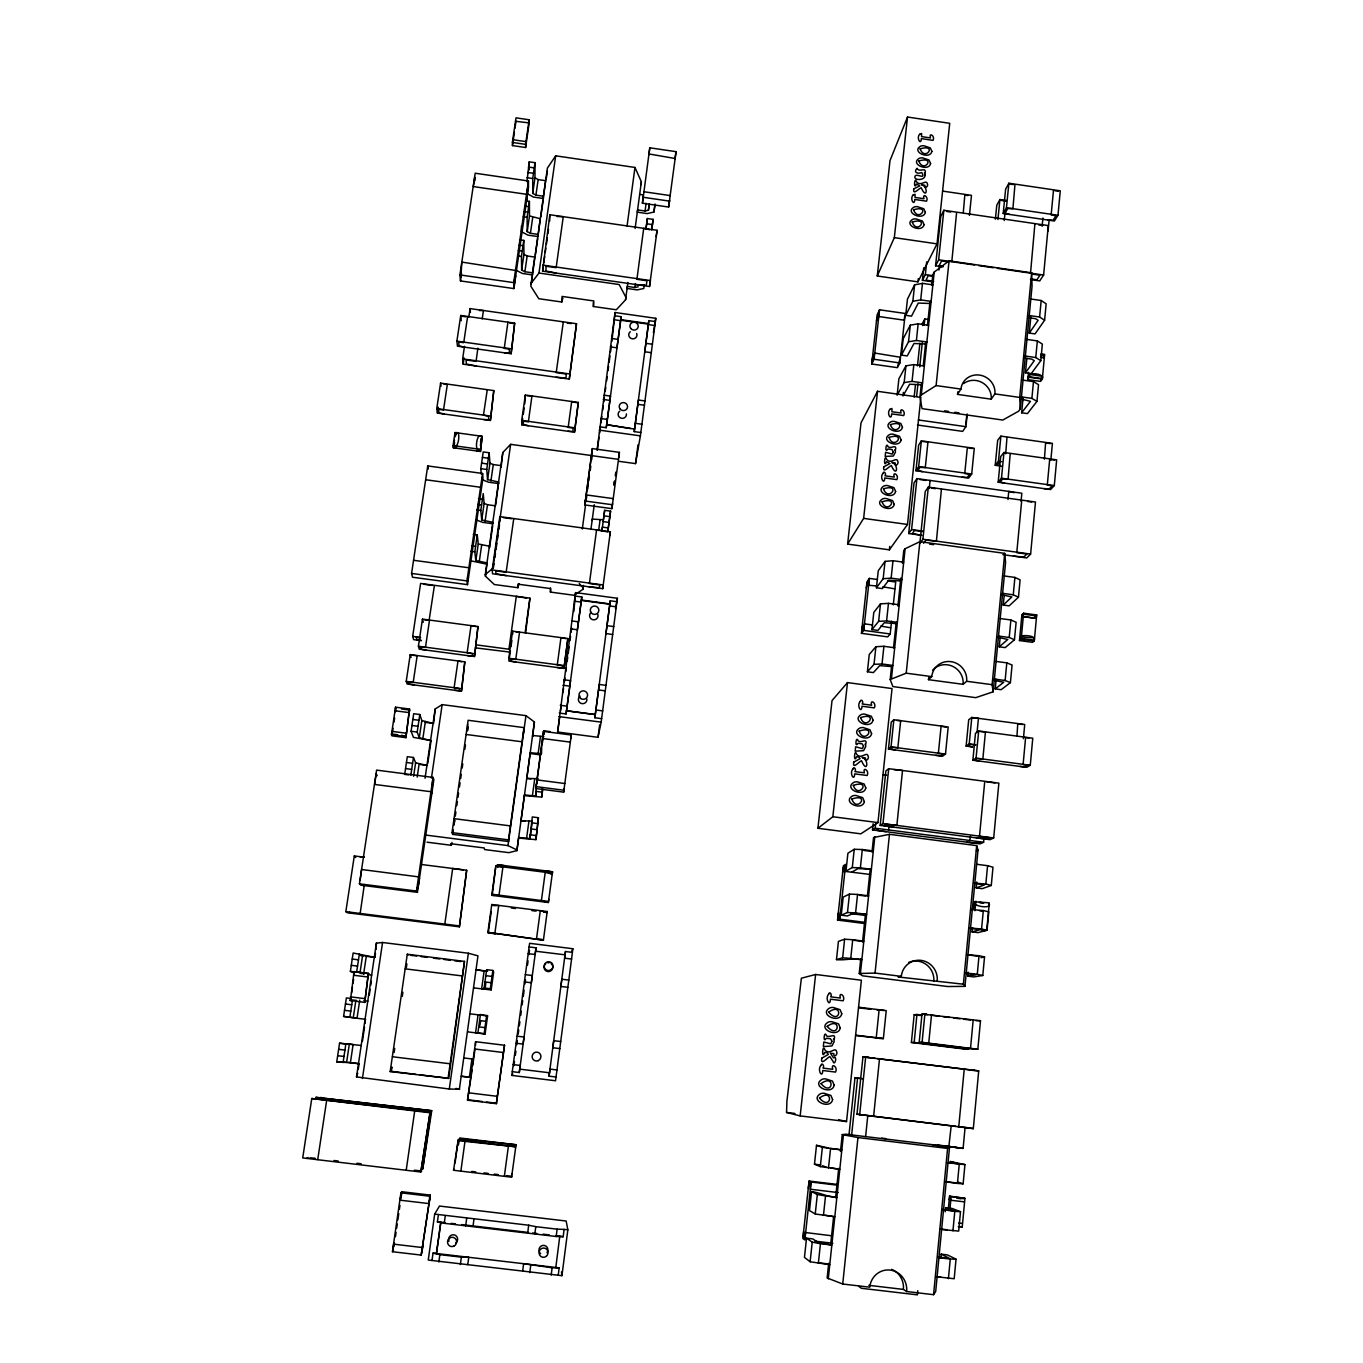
<?xml version="1.0" encoding="UTF-8"?>
<svg xmlns="http://www.w3.org/2000/svg" width="1363" height="1363" viewBox="0 0 1363 1363"><rect width="100%" height="100%" fill="white"/><g stroke="black" fill="none" stroke-linecap="round" stroke-linejoin="round"><path stroke-width="1.5" d="M527.021 189.593L527.055 193.563L533.427 197.056L543.428 198.504L543.445 196.238L535.915 195.13L532.729 193.393L534.978 177.82L535.012 162.691L529.236 161.856L526.97 181.637M425.052 778.256L435.189 708.964L442.157 704.62L525.948 715.643L534.415 721.998L532.592 736.412L532.592 735.526L543.837 736.514M525.539 200.838L529.406 201.4L529.474 215.916L540.225 218.727L537.976 236.566L527.941 235.118L521.518 231.744L521.433 226.019M525.249 821.208L521.024 820.662L524.431 794.936L535.744 796.009L536.306 787.49M571.267 735.015L563.669 792.142L535.88 788.547L543.445 731.369L571.267 735.015L570.79 738.763M536.119 786.604L536.136 785.088M542.576 271.152L549.817 214.741L657.085 230.279L649.538 286.486L542.576 271.152L543.173 266.995M518.639 838.075L535.949 839.642L538.419 817.732L532.303 816.948L529.934 838.603L518.604 837.478L516.918 850.614L508.876 852.659L484.615 849.558L484.24 847.973L450.693 843.697L451.34 845.299L427.011 842.181M536.852 779.892L564.793 783.521M549.681 221.164L549.817 214.741M538.419 817.732L535.949 839.642M535.591 951.221L565.015 954.816M541.656 748.338L541.503 753.722L530.224 752.717L526.834 778.375L531.042 778.92M555.985 273.077L545.933 270.964L546.018 266.245L556.138 267.693L563.26 216.683L557.194 216.53M536.528 939.311L541.758 939.243M536.545 938.596L540.293 910.654L545.404 912.205M542.491 738.49L570.33 742.136M543.36 733.686L543.445 731.369M524.465 795.651L541.724 797.099L542.423 788.291M543.905 734.606L544.041 730.824L550.107 731.607M556.053 377.227L566.003 378.062L566.207 374.041L556.206 372.644L563.226 322.469M583.432 585.374L582.887 589.361L574.044 595.273L550.431 592.087L550.55 588.577L517.889 584.165L518.008 587.709L494.309 584.523L485.449 576.191L485.296 574.556L502.811 452.516L510.648 444.338L592.206 455.651L591.644 459.842M641.002 184.669L641.36 181.79L634.971 167.445L555.695 155.825L547.415 168.058L530.854 286.247L538.794 298.718L561.829 302.007L562.05 296.418L593.808 300.95L593.348 306.505L616.332 309.776L625.566 299.775L627.866 282.482M464.493 346.321L462.636 358.878L463.181 364.177L569.291 379.101L576.515 323.73L470.099 308.6L468.855 316.983M567.945 431.253L572.92 431.458L573.124 428.084L568.167 427.403L571.693 401.506L576.617 402.698M576.515 323.73L569.291 379.101M557.109 667.512L562.272 667.887L562.442 665.706L557.263 665.025L560.96 637.628L566.105 638.651M574.522 432.173L578.304 402.426L525.334 395.014L521.705 420.434L521.79 424.83L574.522 432.173L578.304 402.426M545.643 870.855L550.805 871.673M557.637 732.016L575.561 592.615L617.405 598.272L601.168 722.151L598.016 737.315L557.637 732.016L559.597 717.466M563.975 668.415L567.86 638.548L512.59 631.154L508.791 658.261L508.961 661.106L563.975 668.415L567.86 638.548M546.631 902.17L541.401 900.653L545.217 872.286L550.482 873.104L550.379 874.109M573.823 611.493L575.561 592.615M1016.985 735.816L1017.735 723.872L1022.693 724.52M1044.416 459.212L1045.591 442.924L1050.413 443.605M1023.409 738.729L1024.72 724.486L971.802 717.449L968.701 719.783L966.128 746.089L972.722 746.958L968.122 746.055L970.524 744.385L975.516 745.05M1032.813 641.36L1034.176 640.252C1037.635 632.211 1002.248 636.862 1034.398 637.816M1036.204 618.376L1023.119 616.587L1036.204 618.376L1036.425 615.94L1023.357 614.168L1022.011 615.36M1034.296 640.9L1036.698 614.969L1023.613 613.197L1021.892 614.713L1019.473 640.559L1032.541 642.331L1034.296 640.9L1021.194 639.128L1019.473 640.559M1050.856 460.115L1052.406 443.367L1000.885 436.126L997.665 440.334L995.229 465.311L1001.652 466.214M1054.298 485.586L1056.666 459.842L1003.969 452.465L1000.663 456.656L998.176 482.229L1050.617 489.538L1054.298 485.586L1001.481 478.209L998.176 482.229M1030.275 765.273L1032.762 738.201L978.685 731.011L975.465 733.311L972.858 760.213L1026.68 767.318L1030.275 765.273L976.061 758.118L972.858 760.213M487.886 932.377L543.411 940.163L487.886 932.377L491.753 904.521L547.21 911.523L547.108 912.529L543.684 912.086M612.6 503.543L611.885 508.655L584.863 504.94L585.238 501.022L612.447 504.753M1021.057 501.345L1021.841 493.219L916.924 478.6L914.011 482.945L908.695 533.529L921.797 535.335L912.29 533.546L914.573 530.463L922.478 531.553M948.409 1278.681L950.267 1259.054L956.025 1259.191L954.185 1278.75L935.819 1276.654L940.93 1277.25M952.941 1230.857L954.782 1211.383L960.506 1211.69L958.666 1231.096L941.646 1229.511M948.887 1162.656L958.036 1163.661L950.011 1161.48L964.953 1164.581L963.13 1183.817L957.439 1183.425L959.262 1164.104L948.035 1162.758M979.026 955.736L984.529 956.928L982.791 975.482L977.271 974.341L979.026 955.736L966.725 954.611L977.731 956.264M983.319 910.535L988.788 911.881L987.051 930.282L981.564 929.004L983.319 910.535L971.052 909.547M987.579 865.692L992.997 867.192L991.276 885.456L985.841 884.008L987.579 865.692L976.641 864.278M1006.814 662.861L1012.079 665.025L1010.409 682.624L1005.127 680.512L1006.814 662.861L996.08 661.413M1010.869 619.978L1016.116 622.278L1014.464 639.741L1009.216 637.492L1010.869 619.978L1000.203 618.529M1014.907 577.418L1020.103 579.871L1018.468 597.198L1013.271 594.813L1014.907 577.418L1004.275 575.97M1023.051 398.166L1021.637 412.785L1027.446 413.602L1036.953 401.386L1031.893 398.388L1033.478 381.623L1023.034 380.141M1026.867 358.265L1025.47 372.781L1031.246 373.598L1040.787 360.667L1035.761 357.549L1037.345 340.92L1026.935 339.421M1030.82 316.915L1029.269 333.083L1035.028 333.901L1044.603 320.271L1039.611 317.017L1041.179 300.507L1030.82 299.008M1030.462 279.568L1039.73 280.914L1043.615 275.036L1048.3 225.577L943.843 210.277L940.726 216.632L935.563 265.802L943.026 266.892M1048.079 230.994L1049.033 220.976M840.477 1151.479L842.249 1134.612L845.878 1134.22L963.113 1148.396L965.089 1127.405M993.678 837.989L998.875 783.146L888.727 768.664L885.882 770.913L880.174 825.399L989.998 839.659L993.678 837.989L882.985 823.61L880.174 825.399M986.642 929.413L987.068 926.789M989.061 903.788C992.69 909.155 971.546 906.497 975.601 902.05L974.375 902.459L973.949 905.083M986.744 930.213L989.317 902.868L974.272 901.676L973.557 909.172M1036.953 401.386L1038.521 384.673L1033.478 381.623M1040.787 360.667L1042.354 344.089L1037.345 340.92M1044.603 320.271L1046.154 303.813L1041.179 300.507M973.165 1049.016L977.833 1049.237L980.508 1020.717L922.001 1014.038L919.19 1042.354L974.528 1049.22M1041.059 378.079L1040.838 380.396L1042.201 378.607C1045.983 374.024 1026.901 371.247 1029.389 376.784L1028.077 378.573L1028.111 376.512M958.274 1226.649L962.227 1227.126L964.936 1198.316L949.568 1196.101L948.478 1207.516M1040.497 357.225L1044.16 357.753L1044.365 355.436L1040.719 354.908M1028.503 372.406L1027.804 379.613L1040.565 381.419L1042.32 379.118L1044.637 354.397L1040.991 353.886M1057.978 215.286L1060.278 190.82L1008.876 183.221L1005.621 189.167L1003.202 213.514L1054.383 221.01L1057.978 215.286L1006.456 207.721L1003.202 213.514M973.301 1128.632L978.719 1070.909L862.949 1056.87L856.986 1114.218L973.301 1128.632L969.689 1127.968M1021.194 639.128L1023.613 613.197M1002.861 554.656L1026.748 557.944L1030.615 554.094L1035.488 502.027L928.305 487.119L925.238 491.498L919.855 543.241L922.904 539.254L928.305 487.119M585.426 499.812L585.136 502.879L592.326 448.597L619.415 452.363L611.885 508.655M586.09 494.888L613.265 498.619M970.49 836.371L969.706 840.681M1007.973 499.54L1008.756 491.396L1014.225 492.69M1030.53 273.128L1034.858 224.367M933.57 1294.68L947.592 1148.43L949.466 1147.816L935.7 1291.494L933.57 1294.68L906.651 1291.528L903.396 1289.398L868.827 1285.343M860.769 958.853L859.218 973.506L862.523 975.823L947.626 986.522L964.953 986.369L963.368 984.188L976.675 845.622L889.477 834.309L873.547 837.529L871.996 852.165M891.521 666.831L890.192 679.524L892.884 686.577L975.755 697.652L993.167 691.791L992.111 684.686L1004.718 553.361L919.889 541.673L905.117 548.727L903.771 550.516L902.442 563.209M921.252 384.605L919.923 397.28L922.07 408.644L1002.793 420.043L1018.553 411.234L1020.274 408.968L1019.694 397.417L1031.655 272.821L949.074 260.844L934.217 272.072L932.82 274.798L931.696 285.361M951.221 1125.702L948.835 1146.624M964.953 986.369L978.004 850.103L976.675 845.622M993.167 691.791L1005.57 562.51L1004.718 553.361M1020.274 408.968L1032.047 286.247L1031.655 272.821M940.743 1258.339L941.152 1254.147L947.421 1254.897L956.025 1259.191M945.206 1211.792L945.598 1207.635L951.834 1208.368L960.506 1211.69M982.791 975.482L973.864 976.93L967.747 976.147L968.122 972.16M987.051 930.282L978.072 932.616L971.989 931.849L972.364 927.879M991.276 885.456L982.246 888.659L976.198 887.875L976.76 881.98M1010.409 682.624L1001.175 689.695L995.229 688.911L996.149 679.285M1014.464 639.741L1005.178 647.612L999.249 646.812L1000.169 637.271M1018.468 597.198L1009.148 605.854L1003.253 605.053L1004.156 595.58M974.954 910.705L975.874 901.147M1042.15 226.071L1042.916 218.046M873.138 823.763L872.49 829.914L980.082 843.884L983.609 842.266L984.001 838.126M950.028 1208.112L951.118 1196.663L949.568 1196.101M1027.804 379.613L1029.798 374.212M591.082 458.888L592.326 448.597M591.406 455.6L618.478 459.348M591.746 454.032L592.07 450.71M966.128 746.089L969.212 743.925L971.802 717.449M917.776 1290.642L917.367 1294.85L861.433 1288.291L858.741 1286.314M995.229 465.311L998.432 461.256L1000.885 436.126M977.05 732.578L978.43 718.335L973.114 717.926M1001.481 478.209L1003.969 452.465M976.061 758.118L978.685 731.011M1005.707 453.794L1006.967 437.489M995.382 219.204L996.779 205.251L999.914 199.526L1006.235 200.463M922.07 1015.111L916.958 1014.481L914.164 1042.439L968.786 1049.22L964.271 1048.999M971.7 474.051L974.272 448.291L921.354 440.862L918.628 445.156L915.936 470.763L968.616 478.106L971.7 474.051L918.662 466.64L915.936 470.763M997.92 219.579L999.914 199.526M945.496 754.08L948.188 726.973L893.855 719.766L891.249 722.134L888.437 749.071L942.497 756.209L945.496 754.08L891.027 746.89L888.437 749.071M924.915 1013.782L922.087 1042.32L977.833 1049.237M1004.241 220.516L1005.042 212.492M1006.456 207.721L1008.876 183.221M965.89 424.029L966.844 414.556M917.469 425.017L962.67 431.372L965.941 426.67L967.219 414.028M965.617 1049.203L911.387 1042.474L914.164 1014.719L916.958 1014.481M865.624 1136.555L867.788 1115.53M963.3 212.475L964.834 195.062L967.986 195.522M855.623 1035.556L883.36 1038.606L886.24 1010.63L858.877 1007.223M969.434 215.405L971.478 195.352L943.162 191.178M491.89 894.247L492.196 895.406L548.369 902.51L548.488 901.42L491.89 894.247L495.825 865.982L552.254 873.172L552.117 874.484M548.727 900.466L548.846 899.393M846.542 1121.562L861.382 980.236L815.619 974.477L801.376 978.208L786.911 1101.236L786.553 1112.447L800.166 1115.905L846.542 1121.562L838.552 1119.687M877.959 822.605L892.032 688.554L847.479 682.59L832.026 700.599L817.919 828.278L860.82 833.832L877.959 822.605L832.844 816.744L817.919 828.278M935.563 265.802L938.647 259.788L943.843 210.277M908.695 533.529L911.591 529.56L916.924 478.6M938.92 270.095L939.363 265.853M918.662 466.64L921.354 440.862M854.976 1077.826L849.081 1134.169L851.654 1134.868L857.583 1078.065L854.976 1077.826L862.864 1078.797M882.985 823.61L888.727 768.664M891.027 746.89L893.855 719.766M889.204 825.808L888.455 830.152M859.661 1114.764L865.675 1056.938M906.651 1291.528A19.44 18.554 85.3 0 0 890.124 1270.077A19.44 18.554 85.3 0 0 869.73 1287.183L842.726 1284.014L857.957 1137.543L842.249 1134.612M859.218 973.506L875.046 973.063L889.477 834.309M890.192 679.524L906.208 673.186L919.889 541.673M919.923 397.28L921.286 394.963L936.108 385.559L949.074 260.844M951.8 261.696L956.57 212.901M929.225 488.584L930.077 480.44M597.062 450.148L615.071 312.502L655.79 318.312L640.389 435.853L635.533 463.607L618.972 461.324M889.375 549.834L907.502 524.448L920.877 397.434L877.533 391.3L861.024 422.82L847.616 544.093L889.375 549.834L889.732 546.393M917.946 281.868L937.028 243.858L949.721 123.317L907.519 117.031L890.005 160.613L877.261 275.99L917.946 281.868L918.304 278.614M933.399 281.937L922.41 280.352L923.756 267.744M818.362 1263.348L820.441 1243.686L812.229 1242.153L806.521 1238.183L804.46 1257.385L810.133 1261.763L829.777 1264.694L828.874 1264.029M823.456 1215.421L825.518 1195.913L817.323 1194.533L811.53 1191.569L809.486 1210.6L815.244 1213.99L834.82 1216.767L825.382 1215.251M828.5 1167.887L830.561 1148.532L841.857 1149.895L822.366 1147.322L816.505 1145.312L814.478 1164.206L820.305 1166.609L839.812 1169.25L830.408 1167.852M852.727 939.737L844.617 939.209L838.432 941.373L836.473 959.603L842.641 957.797L850.751 958.376L852.727 939.737L863.818 941.134M857.548 894.452L849.456 894.06L843.186 897.127L841.244 915.203L847.479 912.494L855.589 912.937L857.548 894.452L868.589 895.849L867.584 896.309M862.319 849.524L854.243 849.285L847.905 853.204L845.98 871.144L852.284 867.567L860.377 867.873L862.319 849.524L873.308 850.938M882.031 663.985L892.833 665.434L891.794 666.558L879.697 665.638L873.393 672.589L867.396 671.789L874.024 664.326L882.031 663.985L883.905 646.301L894.69 647.766M886.597 620.898L897.365 622.346L896.309 623.59L884.263 622.721L877.908 630.422L871.928 629.621L878.624 621.358L886.597 620.898L888.472 603.349L899.205 604.814L898.149 606.092M891.146 578.133L901.863 579.599L900.807 580.945L888.795 580.144L882.372 588.595L876.426 587.777L883.173 578.73L891.146 578.133L892.986 560.721L903.703 562.186M913.823 364.603L905.952 365.829L898.899 378.727L897.127 395.168L904.163 382.56L912.051 381.384L913.823 364.603L924.335 366.085M916.396 340.477L926.874 341.977L925.75 343.97L913.977 343.493L907.247 355.93L901.437 355.096L908.525 341.772L916.396 340.477L918.151 323.815L928.612 325.314M920.707 299.894L931.133 301.393L930.026 303.489L918.27 303.063L911.506 316.165L905.714 315.33L912.852 301.291L920.707 299.894L922.461 283.351L932.871 284.867M922.41 280.352L925.358 274.559L926.687 261.883M914.164 397.042L915.493 384.587M917.469 365.897L919.889 343.05M877.482 579.514L869.373 578.406L867.021 581.694L861.433 633.335L887.705 636.879L890.226 633.965L891.555 621.289M893.293 604.882L895.712 582.001L887.62 580.894M916.635 396.275L917.963 383.719M919.718 366.988L922.376 341.892M924.131 325.212L924.795 318.976L928.902 319.572M828.704 1263.228L827.154 1277.983L842.726 1284.014M830.697 1244.249L833.594 1216.835M835.587 1197.856L838.705 1168.347M862.523 942.123L865.386 914.931M867.379 896.104L870.241 868.895M893.532 647.8L896.207 622.431M897.978 605.513L900.875 578.014M923.245 365.608L925.698 342.369M927.47 325.484L929.924 302.245M872.49 829.914L875.182 828.193L875.608 824.053M828.278 1278.869L843.424 1134.936M860.445 973.216L874.807 836.746M891.487 678.178L905.117 548.727M921.286 394.963L934.217 272.072M559.29 713.07L566.071 713.956L581.814 596.96L575.101 596.057M582.887 589.361L583.057 587.76L579.275 583.551M861.433 633.335L863.75 630.388L869.373 578.406M809.06 1181.04L802.858 1238.524L804.869 1239.955L811.104 1182.028L809.06 1181.04L836.695 1184.362M837.529 920.076L843.39 865.726L845.622 864.398L839.744 919.156L837.529 920.076L864.517 923.518M900.125 358.81L897.825 365.591M904.776 315.569L904.282 320.186L878.59 316.506L879.084 311.888L876.477 320.952M899.904 362.95L905.219 313.473L879.527 309.793L877.159 314.836L871.741 364.006L897.382 367.652L899.904 362.95L874.075 359.27L871.741 364.006M867.396 671.789L869.253 654.479L875.915 646.692L883.905 646.301M871.928 629.621L873.785 612.447L880.481 603.86L888.472 603.349M876.426 587.777L878.266 570.739L885.03 561.369L892.986 560.721M901.437 355.096L903.192 338.791L910.297 325.161L918.151 323.815M905.714 315.33L907.451 299.144L914.607 284.816L922.461 283.351M810.133 1261.763L812.229 1242.153M815.244 1213.99L817.323 1194.533M820.305 1166.609L822.366 1147.322M842.641 957.797L844.617 939.209M847.479 912.494L849.456 894.06M852.284 867.567L854.243 849.285M874.024 664.326L875.915 646.692M878.624 621.358L880.481 603.86M883.173 578.73L885.03 561.369M904.163 382.56L905.952 365.829M908.525 341.772L910.297 325.161M912.852 301.291L914.607 284.816M903.362 392.391L902.97 395.986L909.632 384.23L921.456 384.758L922.564 382.884L912.051 381.384M552.407 873.019L552.543 871.741L497.274 864.687L497.546 866.033M874.075 359.27L879.527 309.793M847.616 544.093L863.631 518.383L877.533 391.3M877.261 275.99L894.332 237.639L907.519 117.031M800.166 1115.905L815.619 974.477M832.844 816.744L847.479 682.59M611.851 341.414L615.071 312.502M592.138 520.53L592.309 519.082L603.4 519.763L604.661 510.324L610.59 511.142L607.796 531.86M651.293 352.676L644.767 351.756L648.856 320.629L655.364 321.566M563.669 792.142L563.89 790.233L535.915 786.604M571.574 959.058L572.852 948.733L529.611 943.298L511.772 1075.407L555.542 1080.757L571.574 959.058L564.64 958.189L565.458 951.51L572.375 952.379M640.831 432.531L634.238 431.611L638.412 400.023L644.972 400.943M563.924 790.216L564.095 788.717M599.652 426.789L606.245 427.709L621.153 316.693L614.628 315.756M588.986 586.806L599.362 587.794L599.771 584.931L589.395 583.517L596.568 529.883L606.842 531.74M601.628 718.642L594.864 717.756L599.243 684.465L605.99 685.35M612.669 634.476L605.956 633.574L610.266 600.793L616.962 601.696M625.566 299.775L625.873 297.253L619.177 284.543L538.981 273.043L530.854 283.657M558.217 1275.223L559.171 1267.863L433.042 1253.108L432.003 1260.485L561.948 1275.666L567.843 1229.835L566.156 1221.027L439.482 1206.051L434.678 1214.109L428.255 1260.042L432.003 1260.485M434.678 1214.109L438.426 1214.552L437.404 1221.878L444.236 1223.31L556.172 1236.497L563.175 1236.701L564.112 1229.392L567.843 1229.835M512.284 1071.676L519.286 1072.528L520.206 1065.457L513.169 1064.605M566.071 713.956L570.552 680.648L563.805 679.762M581.814 596.96L577.401 629.757L570.671 628.854M606.245 427.709L610.488 396.105L603.911 395.185M669.659 200.242L668.62 207.04L642.416 203.223L643.319 196.391M643.932 191.74L670.272 195.591M648.873 154.888L649.793 147.8L676.065 151.668L668.62 207.04M551.18 1275.155L552.134 1267.777L559.171 1267.863M556.172 1236.497L557.126 1229.17L564.112 1229.392M555.797 1267.471L559.784 1236.156L555.627 1235.662M621.153 316.693L616.979 347.821L610.437 346.884M594.864 717.756L610.266 600.793M522.659 1271.066L523.631 1263.705L552.134 1267.777M527.737 1232.527L528.691 1225.218L438.426 1214.552M556.036 1077.009L549.05 1076.157L565.458 951.51M634.238 431.611L648.856 320.629M598.016 737.315L599.652 724.843M635.533 463.607L638.003 444.849M529.764 1272.65L530.735 1265.273M534.824 1233.992L535.795 1226.649L528.691 1225.218M457.661 1140.592L515.691 1146.794L458.241 1139.894L453.555 1170.272L511.585 1177.189L516.049 1144.75L459.791 1137.986L458.377 1144.886M543.411 940.163L547.21 911.523M548.369 902.51L552.543 871.741M598.647 530.446L600.027 520.138M642.416 203.223L649.793 147.8M602.02 530.105L604.661 510.324M601.918 530.803L602.412 527.14L608.358 527.941M644.324 284.577L643.796 288.513L637.1 289.893L627.082 288.462L627.338 286.417L634.885 287.508L635.397 283.555M655.058 204.263L653.933 212.015L647.255 213.599L637.322 212.151L637.594 209.919L645.074 211.009L646.113 203.24M645.96 229.205L647.374 218.54L653.15 219.375L651.735 230.04M645.074 211.009L648.43 210.209L649.197 204.382M607.762 531.519L610.59 511.142M614.457 481.105L613.912 485.194L614.526 481.497M615.275 475.789L615.769 472.143M602.736 588.663L610.351 531.757L499.829 516.645L492.213 569.955L492.537 573.772L602.736 588.663L603.281 584.983L492.213 569.955M653.933 212.015L654.973 204.246M584.863 504.94L590.758 461.41M582.291 529.031L585.409 505.98M585.971 501.771L586.823 495.485M587.674 489.198L588.237 485.007M588.816 480.815L589.378 476.624M590.23 470.337L590.792 466.129M560.432 711.23L560.994 707.073M562.97 692.54L563.532 688.383M564.367 682.147L564.929 677.99M565.764 671.772L566.327 667.614M567.178 661.379L567.724 657.222M568.286 653.064L569.138 646.829M569.973 640.61L570.535 636.453M571.097 632.296L571.659 628.139M513.936 1065.73L514.498 1061.521M515.35 1055.235L515.913 1051.043M516.764 1044.757L517.327 1040.548M518.179 1034.261L518.741 1030.07M519.32 1025.879L519.882 1021.688M520.734 1015.384L521.296 1011.193M522.148 1004.906L522.711 1000.715M523.273 996.506L524.125 990.22M524.976 983.933L525.539 979.741M527.515 965.055L528.077 960.864M528.929 954.577L529.491 950.369M627.065 225.985L634.971 167.445M597.335 449.824L599.021 437.302M599.584 433.127L600.436 426.875M600.998 422.7L601.833 416.448M602.685 410.195L603.247 406.021M603.809 401.846L604.371 397.672M605.206 391.42L605.768 387.245M606.62 380.993L607.182 376.818M608.017 370.566L608.58 366.391M609.142 362.217L609.994 355.964M610.556 351.79L611.391 345.538M590.912 529.389L594.268 504.753M504.361 1176.218L508.348 1146.59M519.286 1072.528L536.034 947.83L529.117 946.961M635.124 228.456L641.36 181.79M636.197 284.577L646.301 285.361L646.982 280.744L636.913 279.296L643.711 228.337L649.81 229.768M516.918 850.614L534.415 721.998M460.353 1264.557L461.376 1257.163L468.753 1257.282L467.748 1264.66M465.669 1225.831L466.674 1218.488M473.012 1226.087L474.017 1218.761M526.561 838.501L528.946 821.054L532.32 821.122L529.934 838.603M532.371 795.975L534.739 778.648L538.112 778.648M538.129 753.756L540.481 736.565M535.88 788.547L543.138 735.134M536.852 783.538L537.397 779.517M542.44 742.579L543.258 736.582M543.513 734.657L544.041 730.824M535.744 796.009L536.272 792.142M496.353 1103.672L504.514 1045.251L496.353 1103.672L467.509 1100.18L475.602 1041.707L475.534 1045.37M541.724 797.099L542.764 789.398M455.038 1163.031L458.241 1139.894M492.196 895.406L495.825 865.982M488.21 933.229L491.225 911.489M471.922 1059L469.4 1077.23L461.239 1076.242L470.474 1077.264M478.072 1014.736L475.551 1032.813L485.109 1033.989L487.596 1015.895L480.44 1014.481L477.885 1032.933L478.907 1033.222M473.745 987.919L491.174 989.913L493.662 971.955L492.861 970.439L486.659 969.655L487.511 971.103L484.155 970.797L481.667 988.737L485.024 989.078L485.841 983.081M467.509 1100.18L472.177 1069.699M472.74 1065.559L475.04 1048.982M485.024 989.078L484.121 987.971L486.659 969.655M480.032 1025.163L480.577 1021.143M460.881 1171.038L464.97 1141.376M508.501 839.864L524.005 727.621L468.122 720.277L452.022 832.623L452.686 834.395L508.706 841.567L508.501 839.864L452.022 832.623M516.867 849.916L507.99 845.605L525.948 715.643M485.109 1033.989L484.138 1033.699L486.693 1015.248M491.174 989.913L490.339 988.737L492.861 970.439M645.994 228.66L647.374 218.54M648.43 210.209L649.282 203.973M430.265 1195.095L421.201 1255.084L392.459 1251.728L400.909 1192.812L401.898 1191.739L430.265 1195.095L421.201 1255.084M448.035 1078.593L464.493 961.392L407.281 954.236L390.176 1071.557L448.734 1078.337L464.493 961.392M508.893 649.555L516.304 596.33L526.544 598.101M509.558 656.966L510.426 650.764M511.006 646.624L511.875 640.406M449.313 1089.02L468.361 953.231L382.56 942.497L376.392 943.145L356.51 1076.923L449.313 1089.02L459.621 1089.258L455.958 1088.407M459.348 1089.412L477.97 955.838L468.361 953.231M525.13 632.739L529.934 598.17L420.605 583.449L412.682 636.385L413.636 639.639L421.44 640.678M525.59 633.165L529.934 598.17M438.835 1262.036L439.874 1254.641L433.042 1253.108M444.236 1223.31L445.258 1215.966M536.034 947.83L535.114 954.492L528.145 953.623M543.752 262.82L544.655 256.568M545.234 252.411L545.83 248.236M546.427 244.079L547.313 237.826M547.909 233.669L548.505 229.495M521.79 424.83L522.693 418.509M523.29 414.301L524.193 407.997M524.789 403.789L525.334 395.014M420.826 1172.01L430.112 1112.14L420.826 1172.01L302.722 1157.937L311.769 1098.51L430.112 1112.14M430.912 1111.22L422.683 1169.25L431.747 1110.709L315.977 1097.351L431.747 1110.709M364.364 857.225L354.295 855.947L345.844 911.643L347.361 912.75L459.399 926.823L466.674 870.241L421.065 864.449M459.399 926.823L466.674 870.241M549.05 1076.157L550.039 1069.103L557.041 1069.972M515.947 270.198L522.421 273.469L532.473 274.917L532.473 272.821L524.891 271.731L527.157 255.971L523.937 254.302L523.784 240.399L519.899 239.854M537.976 234.385L530.428 233.294L532.677 217.637M535.915 195.13L538.164 179.592L534.978 177.82M474.511 656.523L477.97 626.537L422.445 619.109L418.407 646.249L419.259 649.18L474.511 656.523L477.97 626.537M485.449 576.191L487.051 562.885L475.84 560.619L474.818 551.845L477.271 534.875L473.268 534.33M492.707 525.743L489.556 547.619L489.436 546.239L478.26 543.939L477.271 534.875M495.638 505.298L498.654 482.042L487.562 479.64L486.744 469.468L489.164 452.755L483.218 451.937L480.798 468.651L481.275 474.085M532.473 272.821L534.739 257.062L527.157 255.971M543.445 196.238L545.677 180.683L538.164 179.592M392.851 1249.718L393.651 1244.163L422.343 1247.537M453.879 825.399L454.629 820.117M467.509 730.244L467.679 724.06M531.127 284.356L532.2 276.791M535.318 255.068L537.669 238.627M540.787 216.87L543.121 200.548M546.222 178.996L547.364 171.005M452.686 834.395L453.266 830.374M454.135 824.342L454.697 820.339M455.293 816.147L455.906 811.973M456.792 805.703L457.389 801.529M458.002 797.338L458.598 793.164M459.484 786.894L460.081 782.72M460.694 778.546L461.29 774.354M462.176 768.085L462.79 763.91M464.868 749.275L465.482 745.101M467.526 730.824L468.088 726.888M393.941 1246.685L394.469 1243.022M395.474 1236.599L396.071 1232.408M396.667 1228.233L397.263 1224.059M397.86 1219.885L398.763 1213.632M399.359 1209.441L399.955 1205.267M401.898 1191.739L400.858 1199.014M414.71 1110.862L406.225 1170.136M510.648 444.338L492.946 568.184L485.296 574.556M493.406 567.655L493.985 563.601M494.854 557.484L495.451 553.429M496.03 549.357L496.899 543.241M497.478 539.186L498.057 535.114M498.926 529.014L499.522 524.942M538.981 273.043L555.695 155.825M417.436 892.339L416.482 891.044L433.042 777.421L376.597 770.112L359.423 883.837L360.854 885.183L417.436 892.339L433.86 779.619L433.042 777.421M480.475 451.494L482.178 436.313L455.003 432.548L453.061 445.582L453.351 447.746L480.475 451.494L482.178 436.313M529.151 119.774L525.573 144.359L512.386 142.434L515.998 117.848L529.151 119.774L529.065 123.42M406.361 967.56L406.89 963.948M512.505 142.008L512.454 145.585L525.607 147.511L529.168 123.011M390.176 1071.557L391.385 1071.352L391.982 1067.161M394.111 1052.526L394.725 1048.368M402.289 996.438L402.886 992.281M490.407 420.451L493.798 390.602L440.59 383.139L436.756 408.593L437.438 413.091L490.407 420.451L493.798 390.602M467.492 584.642L466.964 580.894L482.57 473.472L427.743 465.925L411.575 573.431L412.546 577.231L467.492 584.642L482.962 478.021L482.57 473.472M481.735 519.985L480.798 510.495L483.235 493.662L484.121 503.424L481.735 519.985L492.878 522.319L492.98 523.767L482.672 522.353L475.926 519.814M507.939 322.179L504.242 348.383L509.302 349.098L509.438 352.966L504.429 352.796M513.868 288.564L513.715 282.601L528.435 180.989L475.176 173.22L459.91 274.917L460.49 280.931L513.868 288.564L528.469 187.651L528.435 180.989M475.84 560.619L478.26 543.939M487.562 479.64L489.947 463.216L489.164 452.755M524.891 271.731L521.654 270.095L521.45 256.465L523.784 240.399M530.428 233.294L527.208 231.608L527.106 217.347L529.406 201.4M532.729 193.393L532.729 178.519L535.012 162.691M461.478 691.177L464.817 661.856L410.229 654.615L406.225 681.381L407.145 684.005L461.478 691.177L464.817 661.856M479.248 561.829L481.65 545.183M485.109 521.245L487.494 504.719L484.121 503.424M490.919 480.969L493.287 464.562L489.947 463.216M521.654 270.095L523.937 254.302M527.208 231.608L529.474 215.916M511.142 353.75L514.669 323.133L460.728 315.483L456.895 341.142L457.44 346.168L511.142 353.75L514.669 323.133M618.649 457.764L619.415 452.363M651.77 228.814L653.15 219.375M477.885 348.195L476.079 361.365L466.044 359.951L466.436 364.057L476.471 366.051M482.212 318.874L483.439 310.508L479.486 310.56M417.18 777.131L419.174 763.638L415.613 762.735L413.449 757.487L407.316 756.686L404.675 774.388L408.781 774.917M431.083 740.603L422.837 738.695L425.375 721.487L421.831 720.516L419.787 714.519L413.688 713.718L411.081 731.267L413.432 737.366L431.083 740.603L427.743 763.399M512.454 145.585L514.396 132.313M515.01 128.224L515.93 121.477M431.441 778.086L442.157 704.62M480.543 442.021L481.071 438.307M480.406 445.582L481.224 440.01M368.385 973.386L364.739 1002.384L368.385 973.386L354.056 971.615L350.427 1000.629L350.973 997.035M405.918 737.656L409.53 709.033L395.56 707.193L391.437 734.691L391.965 735.85L405.918 737.656L409.53 709.033M357.702 1073.073L356.51 1076.923M358.265 1069.325L359.099 1063.702L348.212 1062.373M362.405 1041.468L364.5 1027.378M365.097 1023.357L365.199 1019.251M369.271 995.28L370.157 989.282M370.753 985.296L371.349 981.309M365.914 956.264L374.893 957.388L375.489 953.419M376.069 949.466L376.392 943.145M463.181 364.177L464.101 357.941M453.351 447.746L454.458 440.317M456.741 448.223L454.169 447.626L454.509 442.225M455.327 436.637L455.889 432.906C461.29 429.515 458.326 450.114 453.947 445.94M429.175 619.892L434.388 585.698M362.422 1078.474L382.56 942.497M410.825 775.189L413.449 757.487M422.837 738.695L419.293 737.775L417.197 732.067L419.787 714.519M413.619 776.263L415.613 762.735M419.293 737.775L421.831 720.516M336.746 1061.845L350.393 1062.748L353.119 1044.484L349.337 1044.058L346.611 1062.339L336.746 1061.845L339.557 1043.206L361.314 1045.489M359.747 1000.118L357.038 1018.246L343.595 1016.423L346.372 997.92L350.564 998.449M353.971 972.875L350.376 971.359L353.136 953.01L374.893 957.388M364.347 884.553L360.156 913.534M437.438 413.091L438.324 407.247M351.552 993.116L352.438 987.238M353.017 983.319L353.613 979.401M354.193 975.482L354.056 971.615M393.089 728.302L392.425 732.289M394.009 722.134L394.64 718.028M343.067 1062.612L345.861 1043.973L349.337 1044.058M343.595 1016.423L349.882 1017.19L352.353 1000.732M356.646 972.143L359.389 953.793M460.49 280.931L461.478 273.264M355.692 1001.635L353.273 1017.769L349.882 1017.19M360.19 971.546L362.592 955.531M363.631 974.085L366.306 956.11M609.738 535.846L610.351 531.757M360.122 880.396L361.587 869.492L418.68 876.886M656.131 236.566L657.085 230.279M649.538 286.486L650.441 280.557L542.644 265.086M674.975 158.721L676.065 151.668M675.145 158.517L648.975 153.951M634.562 429.089L606.654 424.694L630.575 428.527M653.388 332.64L655.79 318.312M511.585 1177.189L511.755 1176.201L506.337 1175.673M512.045 1174.497L512.198 1173.56M516.049 1144.75L459.246 1138.667M615.48 608.614L617.405 598.272M514.175 1145.176L509.029 1143.915M571.591 951.868L572.852 948.733M872.422 357.839L872.167 361.928L874.756 353.051L900.296 357.259M921.848 324.462L924.795 318.976M922.615 325.536L924.131 322.707M421.559 1253.074L423.092 1246.191M1014.941 184.84L1012.913 208.675L1007.7 208.607L1005.161 213.105L1009.608 214.451M1053.463 190.53L1051.146 214.979L1055.967 215.695L1053.173 220.142L1047.994 220.073M994.922 393.907L991.208 399.172L957.508 394.401L960.949 389.085A17.31 16.356 30.6 0 1 979.571 375.081A17.31 16.356 30.6 0 1 994.922 393.907L1019.694 397.417M453.555 1170.272L454.152 1169.335M428.459 1203.529L399.853 1200.156L401.523 1193.681M429.243 1202.37L429.924 1197.038L429.328 1197.907M922.53 471.666L917.878 470.525L920.008 467.339L925.29 467.577L927.982 441.799L922.7 441.578M392.459 1251.728L393.532 1250.195M1029.269 333.083L1038.112 320.322L1035.624 318.703L1027.838 317.579M967.321 447.831L964.748 473.574L969.706 474.273L967.304 477.425L962.039 477.186M866.323 588.117L867.107 582.938L868.947 580.382L868.418 585.238L876.784 585.988M1025.47 372.781L1034.278 360.684L1031.774 359.116L1023.971 358.009L1025.351 356.05L1035.761 357.549M941.39 489.47L936.398 541.111L925.937 540.174L923.535 543.258M466.845 1138.838L461.086 1138.804M1044.16 357.753L1040.702 356.97M497.359 1096.329L468.582 1092.802M1021.637 412.785L1030.428 401.352L1020.052 398.746L1021.432 396.906L1031.893 398.388M862.132 626.861L861.859 631.393L863.665 629.093L864.466 623.862L872.593 624.97M894.741 588.833L882.866 586.806M511.772 1075.407L512.812 1074.112M999.692 461.938L997.188 465.09L1000.391 465.533M1010.187 453.845L1008.092 479.129L1002.759 478.89L1000.186 482.008L1004.735 483.149M890.635 627.781L880.737 626.077M1021.705 500.647L1016.764 552.679L1026.833 554.059L1023.834 557.058L1013.408 556.104M1044.075 488.636L1049.391 488.874L1052.236 485.79L1047.295 485.109L1049.68 459.382L1054.604 460.081M1003.253 605.053L1011.857 596.943L1001.26 594.66L1002.606 593.348L1013.271 594.813M966.657 681.279L963.096 684.311L928.459 679.677L931.747 676.61A17.821 17.208 42.5 0 1 950.931 661.634A17.821 17.208 42.5 0 1 966.657 681.279L992.111 684.686M999.249 646.812L1007.819 639.434L997.171 637.237M1034.943 616.485L1036.698 614.969M1035.062 617.132L1036.425 615.94M1019.745 639.605L1021.074 638.48L1034.176 640.252M895.201 749.974L890.414 749.054L892.441 747.367L897.842 747.793L900.67 720.669L896.973 720.482M995.229 688.911L1003.747 682.267L993.065 680.137L994.394 679.064L1005.127 680.512M935.751 755.323L941.152 755.749L943.452 754.097L938.357 753.415L941.083 726.326L946.161 727.007M979.588 761.099L974.886 760.213L977.39 758.578L982.842 759.004L985.449 731.914L980.014 731.505M878.266 828.823L876.153 830.169L885.967 831.669M893.941 827.188L883.923 825.654L886.137 824.257L896.854 825.399L902.527 770.487L893.924 769.652M984.733 781.578L979.486 836.388L989.828 837.717L986.982 839.029L976.3 837.887M1019.967 766.432L1025.402 766.875L1028.179 765.273L1023.102 764.609L1025.606 737.553L1028.98 737.996M842.658 872.49L843.458 867.26L845.196 866.255L844.651 871.349L869.867 874.416M852.079 871.928L858.094 868.606L871.383 869.287L860.377 867.873M317.732 1159.606L326.677 1100.231M306.641 1158.277L308.123 1157.562M966.674 842.13L977.118 843.271L979.844 842.01M976.368 850.836L978.004 850.103M838.262 913.261L837.955 918.27L839.676 917.538L840.477 912.273M976.198 887.875L984.512 884.86L973.591 883.088L985.841 884.008M971.666 928.936L973.25 928.493M971.989 931.849L980.27 929.651L969.28 927.947L981.564 929.004M315.654 1098.902L317.068 1098.561M319.777 1097.726L321.14 1097.419M634.885 287.508L638.225 286.809M980.951 957.661L984.529 956.928M937.199 980.883A18.52 17.958 67.5 0 0 921.081 960.37A18.52 17.958 67.5 0 0 901.301 976.368L898.183 976.981L963.368 984.188M450.182 1063.787L392.476 1056.751M967.747 976.147L975.976 974.784L964.936 973.182M463.982 1057.978L472.978 1059.085M390.857 1067.825L391.777 1067.706M877.159 1010.034L884.246 1010.46M879.118 1009.813L876.239 1037.771M359.099 1063.702L350.393 1062.748M924.063 1014.225L926.329 1014.021M920.945 1015.571L914.164 1014.719M931.542 1014.668L928.731 1043.189M970.677 1020.035L964.101 1019.285M973.199 1019.882L970.507 1048.368M975.84 1020.683L980.508 1020.717M879.391 1038.47L881.367 1038.402M911.387 1042.474L915.561 1042.644M919.19 1042.354L923.501 1042.542M474.648 1048.982L503.305 1052.509M866.766 1057.313L868.913 1057.381M877.329 1058.625L978.719 1070.909M879.527 1058.693L873.598 1116.45M964.237 1069.154L958.751 1126.826M971.989 1070.313L974.801 1070.466M956.213 1182.88L944.934 1181.653L957.439 1183.425M959.262 1164.104L964.953 1164.581M858.724 1078.269L860.769 1078.457M482.57 1015.35L487.596 1015.895M439.874 1254.641L461.376 1257.163M958.615 1223.037L962.38 1223.446M471.649 1171.43L475.772 1171.907M483.984 1172.896L488.107 1173.39M494.275 1174.122L498.398 1174.616M940.402 1228.966L947.166 1229.767M309.963 1157.783L315.143 1158.26M333.986 1160.509L338.16 1161.003M356.987 1163.252L361.161 1163.746M414.369 1170.221L421.78 1170.97M831.617 1235.764L805.431 1232.527L804.851 1237.979L803.267 1236.871L803.642 1231.317M806.521 1238.183L812.842 1238.933L818.277 1242.647L831.839 1245.032L820.441 1243.686M814.87 1241.131L832.861 1243.26M400.909 1192.812L429.498 1196.203M937.71 1257.078L949.074 1258.151L941.152 1254.147M938.937 1257.708L950.267 1259.054M535.795 1226.649L557.126 1229.17M820.322 1263.024L827.154 1263.825M445.037 1222.628L437.404 1221.878M451.289 1223.361L455.463 1223.855M461.733 1224.587L528.486 1232.459M532.66 1232.953L536.835 1233.447M543.104 1234.179L549.357 1234.929M563.175 1236.701L559.784 1236.156M468.003 1099.788L482.315 1101.525M486.404 1102.02L496.643 1103.246M816.505 1145.312L828.363 1147.97M311.769 1098.51L429.243 1112.685M814.478 1164.206L820.747 1164.956M951.118 1196.663L964.936 1198.316M959.501 1198.247L963.437 1198.724M956.775 1198.196L960.728 1198.673M811.104 1182.028L836.95 1185.129M950.778 1200.258L964.425 1201.842M838.194 1192.574L810.338 1189.235L810.678 1183.714L809.094 1182.931L808.276 1188.195M811.53 1191.569C820.202 1192.625 827.886 1197.191 836.865 1197.259L825.518 1195.913M954.782 1211.383L942.259 1209.543L953.572 1210.702L945.598 1207.635M516.066 1043.223L523.068 1044.092L524.056 1037.022L517.071 1036.153M559.852 1048.607L552.85 1047.738L553.719 1040.668L560.687 1041.519M475.602 1041.707L504.514 1045.251M339.557 1043.206L345.861 1043.973M519.746 1069.137L549.493 1072.783M338.637 1049.323L344.958 1050.089M856.986 1114.218L956.025 1126.332M957.644 1126.502L967.679 1127.729M337.683 1055.695L343.987 1056.478M786.553 1112.447L794.936 1113.469M391.385 1071.352L415.954 1074.351M420.06 1074.845L448.734 1078.337M881.588 1138.122L885.746 1138.616M937.574 1144.92L963.113 1148.396M857.957 1137.543L947.592 1148.43M352.233 959.041L358.486 959.825M485.824 975.669L492.043 976.453M524.397 981.905L531.349 982.774L532.286 975.533L525.317 974.664M567.792 987.306L560.857 986.437L561.863 979.213L568.831 980.082M351.279 965.328L357.549 966.094M484.955 981.939L491.174 982.706M350.376 971.359L369.015 973.676M484.121 987.971L490.339 988.737M360.139 973.301L364.228 973.812M367.703 974.596L371.758 975.107M855.93 1035.199L883.36 1038.606M353.596 975.244L367.925 977.015M862.949 1056.87L875.216 1058.352M350.359 996.847L364.705 998.619M363.819 1000.629L367.891 1001.124M480.9 1015.162L470.133 1013.833M356.612 1000.459L350.478 999.709M349.729 1000.442L364.739 1002.384M345.452 1004.003L351.739 1004.77M479.606 1020.546L485.858 1021.313M344.498 1010.324L350.802 1011.107M478.737 1026.85L484.972 1027.634M477.885 1032.933L484.138 1033.699M354.84 1017.991L365.693 1019.337M478.396 1033.188L467.611 1031.859M850.751 958.376L861.859 959.791C853.255 957.576 844.975 960.659 836.473 959.603M966.231 972.961L977.271 974.341M875.046 973.063L901.301 976.368M345.844 911.643L458.803 925.835M495.127 934.098L489.658 932.701M922.001 1014.038L927.522 1014.651M930.98 1015.145L939.26 1016.185M943.4 1016.696L949.619 1017.48M953.759 1017.991L959.961 1018.774M858.554 1007.768L870.77 1009.302M410.416 955.276L416.72 956.059M420.928 956.587L427.232 957.371M433.536 958.172L439.84 958.956M444.048 959.484L450.352 960.268M454.561 960.796L460.864 961.579M484.155 970.797L476.079 969.792L485.177 971.12M859.32 895.252L865.522 896.036M855.589 912.937L866.647 914.352L853.323 913.466L847.36 915.97L841.244 915.203M981.275 930.145L985.108 930.639M850.921 913.602L865.556 915.476M360.088 856.833L364.313 857.378M463.233 869.952L452.669 868.47L444.798 924.182M839.744 919.156L864.824 922.342M854.533 940.402L860.769 941.203M359.423 883.837L416.482 891.044M511.329 907.997L515.47 908.525M531.979 910.62L536.119 911.131M535.778 791.375L541.895 792.159M864.074 850.461L870.241 851.262M528.946 821.054L521.024 820.662M531.502 822.792L537.618 823.576M530.667 828.891L536.801 829.675M529.883 834.735L536 835.536M980.014 902.408L983.847 902.902M979.452 902.545L983.302 903.039M425.239 835.008L507.99 845.605M401.472 708.981L409.462 710.021L409.82 710.992M395.1 710.77L409.07 712.593M882.781 774.627L886.631 775.138M412.819 719.477L418.935 720.277M425.375 721.487L433.587 723.429L435.189 708.964M425.171 722.339L431.492 723.157M411.933 725.491L418.049 726.292M411.081 731.267L417.197 732.067M397.621 734.742L391.624 733.958L392.033 734.861M401.625 735.253L405.987 736.684M391.437 734.691L405.441 736.514M530.241 753.552L540.736 754.915M419.174 763.638L427.437 765.461M534.739 778.648L526.834 778.375M406.447 762.513L412.58 763.297M420.383 764.558L425.682 765.239M875.182 828.193L983.609 842.266M405.544 768.562L411.694 769.362M418.407 646.249L474.085 653.644M508.791 658.261L564.197 665.638M412.035 655.16L417.146 655.842L413.176 682.573L408.031 681.892L408.73 683.953L413.943 684.908M461.461 661.719L458.002 660.953L454.118 687.702L459.297 688.656L459.723 690.666L454.68 690.291M562.987 685.248L569.785 686.134M598.578 689.951L605.342 690.854M969.212 743.925L975.857 744.811M406.225 681.381L460.95 688.605M560.278 705.284L567.076 706.187M595.938 709.987L602.719 710.89M558.83 716.58L601.168 722.151M986.795 781.851L995.024 782.924M574.351 601.185L581.081 602.088M609.653 605.939L616.366 606.842M424.114 584.318L432.327 585.426M571.676 620.915L578.423 621.835M607.046 625.668L613.776 626.571M906.208 673.186L931.747 676.61M424.268 619.688L429.481 620.386L425.46 647.493L420.247 646.812L420.894 649.095L426.176 650.1M476.283 626.639L471.036 625.6L467.134 652.724L472.399 653.746L472.74 655.978L467.611 655.62M516.066 631.955L519.524 632.432L515.742 659.505L510.546 658.806L510.665 661.021L515.844 662.026M412.682 636.385L420.554 637.441M475.908 644.818L508.876 649.197M420.366 637.765L416.226 637.202L416.942 639.724L421.048 640.269M475.517 647.868L509.046 651.991M471.615 545.711L475.619 546.256M470.814 551.299L474.818 551.845M487.17 564.231L471.717 561.028M998.517 636.044L1009.216 637.492M1021.603 639.843L1025.334 640.354M863.75 630.388L890.226 633.965M411.575 573.431L466.964 580.894M581.388 600.061L609.857 603.894M581.354 600.419L609.806 604.252M493.287 464.562L501.022 465.635L501.107 467.219L502.811 452.516M481.599 463.147L487.545 463.965M863.631 518.383L907.502 524.448M480.798 468.651L486.744 469.468M911.591 529.56L922.921 531.127M922.904 539.254L1030.615 554.094M498.756 483.592L488.482 482.178L481.769 479.52M929.566 544.093L933.604 544.655M478.464 498.637L482.434 499.199M603.911 515.844L609.857 516.662M487.494 504.719L495.246 505.792M477.629 504.412L481.599 504.957M603.145 521.603L609.091 522.421M476.811 509.949L480.798 510.495M503.322 517.599L511.619 518.724M600.708 418.492L607.319 419.412M635.397 423.331L641.99 424.251M599.209 430.112L640.389 435.853M436.756 408.593L490.101 416.022M521.705 420.434L574.811 427.829M919.889 479.537L925.801 480.372M931.321 488.073L935.342 488.636M1027.719 501.482L1031.723 502.044M481.343 436.45C476.999 431.713 473.915 452.295 479.452 449.466L479.606 451.136L477.084 451.034M453.061 445.582L480.27 449.347M482.417 457.423L488.38 458.241M456.895 341.142L510.972 348.775M944.474 410.808L948.597 411.405M954.816 412.273L958.939 412.853M918.321 419.957L965.941 426.67M462.636 358.878L569.564 373.939M968.974 448.069L972.279 448.529M603.281 399.478L609.874 400.398M637.901 404.334L644.495 405.254M998.432 461.256L1001.669 461.716M443.997 384.127L447.32 384.587L443.503 410.024L438.511 409.326L439.022 412.819L444.065 414.011M526.987 395.747L531.962 395.934L528.367 421.849L523.375 421.15L523.443 424.575L528.401 425.75M459.91 274.917L513.715 282.601M1029.61 374.467L1042.405 376.29M1029.389 376.784L1042.201 378.607M1029.508 377.295L1042.32 379.118M620.761 319.641L648.464 323.576M620.693 320.203L648.379 324.138M614.049 319.726L620.591 320.663M648.396 324.615L654.922 325.553M567.195 323.031L571.182 323.593M462.483 316.301L465.856 316.795M509.643 322.997L512.999 323.474M611.51 338.45L618.069 339.387M645.926 343.34L652.468 344.26M936.108 385.559L960.949 389.085M523.988 211.538L527.873 212.1M925.358 274.559L932.718 275.633M523.239 216.785L527.106 217.347M932.105 276.229L928.237 275.667L925.954 280.165L933.638 281.289M1029.235 315.517L1039.611 317.017M519.133 245.119L523.017 245.681M518.332 250.622L522.216 251.167M517.565 255.903L521.45 256.465M946.774 211.469L950.693 212.032M1038.759 224.946L1042.661 225.508M528.469 167.053L534.262 167.888M527.685 172.454L533.478 173.305M526.936 177.667L532.729 178.519M639.673 194.398L643.421 194.943M643.183 197.277L669.574 201.128M894.332 237.639L937.028 243.858M938.647 259.788L974.596 265.001M978.736 265.615L993.235 267.71M997.375 268.324L1043.615 275.036M947.506 261.798L941.594 260.946L939.175 265.615L943.094 266.177M1032.064 274.082L1039.918 275.207L1036.919 279.79L1031.058 278.938M524.789 206.086L528.657 206.648M646.692 223.753L652.451 224.605M1010.119 184.124L1013.339 184.601M1055.064 190.769L1058.284 191.229M528.708 122.84L515.555 121.273M1001.141 200.395L1005.877 201.094M360.394 955.463L364.108 956.042M932.224 1144.716L949.466 1147.816M966.571 1127.627L969.366 1128.121M860.803 1114.713L862.932 1115.138M959.245 1147.885L945.871 1145.925M979.264 910.586L982.007 911.268M957.916 1182.181L963.13 1183.817M950.863 1197.498L949.653 1197.072L949.227 1199.696M822.605 1165.723L826.319 1167.222M960.642 1226.461L962.227 1227.126M405.271 968.854L462.517 975.976M349.558 912.205L350.7 913.057M407.281 954.236L408.321 955.02M354.295 855.947L355.743 857.497M417.112 887.62L417.862 888.642L419.514 878.13M377.193 775.615L376.205 773.877L374.604 784.441L431.083 791.733M392.016 731.369L406.021 733.192M395.509 711.725L395.56 707.193M395.491 708.198L395.883 709.169M431.815 793.59L432.616 781.186M452.601 829.283L453.112 830.68M454.135 818.669L510.478 825.91M494.871 933.348L498.722 905.509L493.747 905.662M410.229 654.615L411.098 657.443M491.753 904.521L492.06 905.56M493.934 895.491L493.696 894.605L499.011 895.27L502.913 867.038L497.614 866.357L497.819 867.413M422.445 619.109L423.263 622.244M413.722 560.312L468.991 567.792M466.197 734.487L522.097 741.796M425.835 479.759L480.679 487.29M499.233 866.101L499.028 865.062L504.191 865.573M427.743 465.925L428.306 469.008M467.509 577.929L467.918 580.859M440.59 383.139L441.016 386.24M561.488 1271.969L561.948 1275.666M455.003 432.548L455.276 434.746M455.889 432.906L456.094 434.627M509.012 836.524L509.166 837.853M460.728 315.483L461.256 320.697M464.17 347.122L459.058 345.861L458.649 341.943L463.727 342.658L467.543 317.034M460.898 277.081L461.836 262.088L515.589 270.47M482.127 477.306L482.434 480.832M470.099 308.6L470.422 312.366M483.797 419.531L488.721 419.736L488.482 416.294L483.456 415.102L487.204 390.176M474.988 180.615L474.767 177.122L473.336 186.578L526.612 194.313M499.829 516.645L500.102 520.87M506.337 575.629L495.962 573.806L495.723 570.841L506.15 572.256L513.698 519.013M512.59 631.154L512.744 634.204M523.545 731.369L523.596 733.362M524.005 727.621L524.091 730.21M514.192 280.062L514.311 284.714L515.708 275.837M512.846 139.708L526.033 141.633M526.663 200.174L527.992 184.874M525.692 143.95L525.607 147.511M529.236 161.856L529.27 169.932M451.34 845.299A16.867 16.629 -31.1 0 1 452.005 842.453M518.008 587.709A16.356 15.93 3.5 0 1 519.133 583.705M550.431 587.93A16.356 15.93 3.5 0 1 550.431 592.087M561.829 302.007A15.913 15.112 10.2 0 1 562.919 298.207M593.348 302.552A15.913 15.112 10.2 0 1 593.348 306.505M957.508 394.401A17.174 16.237 30.6 0 1 958.053 391.59M963.624 383.565A17.174 16.237 30.6 0 1 982.314 382.645A17.174 16.237 30.6 0 1 991.208 399.172M928.459 679.677A17.685 17.072 42.6 0 1 929.021 676.712M932.582 670.238A17.685 17.072 42.6 0 1 963.096 684.311M908.678 962.414A18.349 17.821 67.6 0 1 933.774 981.462M891.692 1269.345A19.269 18.401 85.4 0 1 903.396 1289.398M448.955 1241.233A4.651 4.464 -66.5 0 1 451.102 1235.338A4.651 4.464 -66.5 0 1 456.946 1236.854A4.651 4.464 -66.5 0 1 455.838 1243.005M538.998 1250.655A4.617 4.464 -72.9 0 1 544.604 1245.492A4.617 4.464 -72.9 0 1 546.972 1252.716M540.685 1253.67A4.617 4.464 -72.9 0 1 539.288 1251.813M551.078 963.675A4.413 4.362 -62 0 1 552.458 965.464M552.748 966.571A4.413 4.362 -62 0 1 549.715 971.376A4.413 4.362 -62 0 1 544.536 969.246A4.413 4.362 -62 0 1 545.762 963.709M547.858 962.823A4.413 4.362 -62 0 1 548.999 962.823M626.384 413.909A4.157 3.987 12.4 0 1 623.538 418.185A4.157 3.987 12.4 0 1 618.615 416.158A4.157 3.987 12.4 0 1 619.739 411.166M636.64 333.458A4.123 3.919 13 0 1 634.766 338.416A4.123 3.919 13 0 1 629.399 336.951A4.123 3.919 13 0 1 630.336 331.737M586.874 698.946A4.259 4.191 5.8 0 1 583.926 703.478A4.259 4.191 5.8 0 1 578.866 701.4A4.259 4.191 5.8 0 1 580.059 696.135M597.71 614.117A4.225 4.123 9.2 0 1 595.767 619.364A4.225 4.123 9.2 0 1 590.247 617.882A4.225 4.123 9.2 0 1 591.235 612.379M893.259 451.783L892.203 454.118L885.626 452.277L885.166 456.418L893.344 456.043L895.474 452.09A4.259 4.072 28.8 0 0 894.724 449.926L895.457 450.029C897.178 443.452 891.044 449.177 888.131 446.843C886.052 440.539 884.502 454.509 887.909 448.972L891.998 449.551L893.259 451.783M819.47 1098.033C831.379 1112.123 834.258 1087.112 819.47 1098.033M821.02 1083.636C832.929 1097.692 835.792 1072.732 821.02 1083.636M827.171 1026.39C839.029 1040.327 841.874 1015.622 827.171 1026.39M828.704 1012.164C840.545 1026.083 843.39 1001.447 828.704 1012.164M863.495 746.174L862.404 748.645L855.64 746.788L855.163 751.149L863.58 750.672L865.761 746.481A4.396 4.276 44.5 0 0 864.994 744.198L865.761 744.3C867.55 737.417 861.314 743.38 858.23 741.029C856.117 734.436 854.482 749.122 857.991 743.278L862.2 743.84L863.495 746.174M831.89 1041.23L830.766 1043.854L823.814 1041.979L823.32 1046.58L831.958 1045.966L834.224 1041.519A4.566 4.447 77.1 0 0 833.44 1039.151L834.224 1039.253C836.098 1032.047 829.743 1038.231 826.506 1035.88C824.325 1028.98 822.622 1044.416 826.251 1038.248L830.578 1038.793L831.89 1041.23M925.136 174.992C925.358 180.206 916.089 180.563 914.948 177.889C913.892 170.852 926.721 181.313 921.763 172.539C918.168 174.208 912.75 172.607 917.078 168.262C918.73 173.033 926.755 166.303 925.119 173.033L924.404 172.931A4.14 3.868 23.9 0 1 925.136 174.992M566.497 710.787L595.273 714.57L566.497 710.787M883.037 473.336C879.254 477.135 884.468 485.858 884.774 477.953L896.871 479.64C899.427 474.869 892.152 470.678 894.23 477.084L885.013 475.806C886.734 473.983 883.854 470.116 883.037 473.336M883.735 466.845C882.594 474.068 888.557 466.691 891.368 465.55C897.093 478.771 899.086 464.442 891.879 462.5L895.15 462.96C894.435 467.475 899.58 464.05 897.638 460.796C896.207 456.861 890.925 464.476 886.751 459.604C884.417 452.516 883.463 469.162 886.529 461.75L889.971 463.573L883.735 466.845M889.954 409.292C886.189 413.057 891.385 421.678 891.692 413.875L903.703 415.579C906.242 410.859 899.018 406.702 901.079 413.04L891.913 411.745L891.964 408.474L889.954 409.292M913.091 195.028C909.428 198.64 914.522 206.937 914.794 199.458L926.567 201.179C929.021 196.647 921.967 192.609 923.995 198.725L915.016 197.414L915.05 194.262L913.091 195.028M913.755 188.878C912.699 195.744 918.458 188.775 921.184 187.719C926.772 200.361 928.697 186.748 921.678 184.84L924.864 185.317C924.182 189.576 929.14 186.424 927.266 183.272C925.852 179.524 920.689 186.697 916.686 182.046C914.386 175.248 913.483 191.11 916.464 184.073L919.821 185.845L913.755 188.878M919.65 134.273C916.021 137.833 921.081 146.045 921.354 138.634L933.059 140.372C935.478 135.891 928.493 131.887 930.486 137.936L921.575 136.624L921.609 133.506L919.65 134.273M820.952 1065.406C816.914 1069.631 822.4 1079.292 822.775 1070.5L835.553 1072.085C838.33 1066.735 830.578 1062.237 832.759 1069.308L823.031 1068.115C824.888 1066.122 821.838 1061.811 820.952 1065.406M821.736 1058.199C820.441 1066.207 826.83 1057.944 829.811 1056.564L833.014 1061.3C834.565 1067.059 837.921 1055.183 833.492 1057.858L830.374 1053.173L833.832 1053.599C833.049 1058.642 838.552 1054.638 836.473 1051.129C835.042 1046.767 829.488 1055.405 824.973 1050.089C822.502 1042.32 821.446 1060.738 824.717 1052.475L827.29 1052.798L828.363 1054.417L821.736 1058.199M828.636 994.172C824.615 998.329 830.084 1007.887 830.442 999.198L843.152 1000.8C845.895 995.518 838.211 991.071 840.375 998.057L830.697 996.847C832.554 994.871 829.505 990.611 828.636 994.172M852.914 769.022C849.013 773.025 854.362 782.209 854.703 773.877L867.141 775.496C869.798 770.453 862.285 766.108 864.415 772.838L854.942 771.611C856.731 769.703 853.766 765.614 852.914 769.022M853.664 762.173C852.454 769.771 858.622 761.968 861.501 760.707C867.379 774.576 869.458 759.481 862.046 757.487L865.42 757.93C864.67 762.701 869.986 759.004 867.975 755.613C866.544 751.473 861.126 759.6 856.782 754.506C854.38 747.077 853.374 764.592 856.543 756.772L859.048 757.095L860.087 758.646L853.664 762.173M860.206 701.434C856.322 705.387 861.637 714.468 861.978 706.238L874.33 707.874C876.971 702.882 869.526 698.589 871.639 705.25L862.217 703.99C863.989 702.115 861.058 698.077 860.206 701.434M440.777 1222.287L436.433 1253.517L440.862 1222.134M841.772 1013.748C839.676 1024.175 818.345 1014.532 829.743 1007.939A7.735 7.548 74.7 0 1 833.355 1007.496L840.085 1009.676L841.772 1013.748M840.255 1027.975C838.16 1038.419 816.795 1028.758 828.21 1022.148A7.752 7.548 76 0 1 831.822 1021.705L838.569 1023.886L840.255 1027.975M834.156 1085.204C832.06 1095.767 810.559 1086.038 822.059 1079.36A7.82 7.599 80.5 0 1 825.688 1078.9L832.469 1081.08L834.156 1085.204M832.623 1099.6C830.527 1110.181 808.992 1100.452 820.509 1093.739A7.837 7.616 81.5 0 1 824.155 1093.279L830.936 1095.477L832.623 1099.6M873.036 720.175C870.957 730.04 850.342 720.754 861.314 714.519A7.428 7.241 42.3 0 1 864.824 714.144L871.4 716.291L873.036 720.175M871.587 733.669C869.509 743.551 848.876 734.248 859.866 728.012A7.445 7.258 43.4 0 1 863.392 727.621L869.952 729.767L871.587 733.669M865.812 787.95C863.733 797.934 842.964 788.564 854.022 782.26A7.497 7.326 48.7 0 1 857.566 781.868L864.159 784.032L865.812 787.95M864.363 801.614C862.268 811.615 841.465 802.245 852.557 795.907A7.514 7.343 50.2 0 1 856.1 795.515L862.711 797.679L864.363 801.614M902.459 427.232C900.398 436.552 880.498 427.59 891.061 421.729A7.224 6.883 28.2 0 1 894.486 421.406L900.858 423.518L902.459 427.232M901.096 440.01C899.035 449.347 879.101 440.385 889.681 434.507A7.224 6.9 28.5 0 1 893.106 434.184L899.495 436.296L901.096 440.01M895.61 491.43C893.549 500.868 873.496 491.856 884.144 485.91A7.275 6.968 30 0 1 887.586 485.569L894.009 487.698L895.61 491.43M894.23 504.361C892.169 513.834 872.081 504.787 882.747 498.841A7.275 6.985 30.4 0 1 886.189 498.5L892.629 500.613L894.23 504.361M931.883 151.429C929.822 160.255 910.586 151.634 920.775 146.097A7.036 6.525 23.6 0 1 924.097 145.824L930.316 147.903L931.883 151.429M930.588 163.56C928.527 172.402 909.274 163.764 919.463 158.227A7.036 6.542 23.8 0 1 922.785 157.938L929.021 160.016L930.588 163.56M925.375 212.372C923.313 221.3 903.942 212.594 914.215 207.006A7.071 6.611 24.3 0 1 917.555 206.716L923.807 208.795L925.375 212.372M924.08 224.639C922.001 233.601 902.613 224.878 912.886 219.273A7.088 6.628 24.5 0 1 916.226 218.983L922.495 221.062L924.08 224.639M853.323 785.395C858.366 799.945 872.439 778.955 853.323 785.395M851.841 799.042C856.901 813.626 870.991 792.585 851.841 799.042M860.615 717.602C865.641 732.016 879.595 711.299 860.615 717.602M859.167 731.096C864.193 745.527 878.181 724.758 859.167 731.096M883.463 488.857C888.455 502.777 901.999 482.945 883.463 488.857M882.065 501.805C887.057 515.725 900.619 495.859 882.065 501.805M890.38 424.66C895.355 438.426 908.78 418.833 890.38 424.66M889 437.438C893.975 451.221 907.434 431.594 889 437.438M918.815 160.987C923.739 174.191 936.688 155.603 918.815 160.987M913.551 209.8C918.475 223.106 931.525 204.331 913.551 209.8M912.222 222.067C917.163 235.407 930.23 216.581 912.222 222.067M920.127 148.857C925.034 162.044 937.965 143.49 920.127 148.857M453.777 1246.225A4.702 4.532 -66.5 0 0 454.884 1238.166A4.702 4.532 -66.5 0 0 447.558 1241.403A4.702 4.532 -66.5 0 0 453.777 1246.225M546.307 1256.311A4.685 4.515 -72.9 0 0 545.302 1248.321A4.685 4.515 -72.9 0 0 539.067 1253.364A4.685 4.515 -72.9 0 0 546.307 1256.311M550.294 970.235A4.464 4.413 -61.9 0 0 551.316 962.585A4.464 4.413 -61.9 0 0 544.229 965.583A4.464 4.413 -61.9 0 0 550.294 970.235M538.198 1060.67A4.481 4.396 -67 0 0 539.22 1052.986A4.481 4.396 -67 0 0 532.166 1056.018A4.481 4.396 -67 0 0 538.198 1060.67M620.063 409.002A4.208 4.021 12.5 0 0 627.253 408.184A4.208 4.021 12.5 0 0 622.806 402.596A4.208 4.021 12.5 0 0 620.063 409.002M630.779 328.5A4.174 3.97 13.1 0 0 637.918 327.716A4.174 3.97 13.1 0 0 633.505 322.179A4.174 3.97 13.1 0 0 630.779 328.5M580.655 698.452A4.31 4.242 6 0 0 587.555 695.641A4.31 4.242 6 0 0 581.609 691.16A4.31 4.242 6 0 0 580.655 698.452M591.184 612.754A4.276 4.174 9.4 0 0 598.527 611.851A4.276 4.174 9.4 0 0 593.995 606.075A4.276 4.174 9.4 0 0 591.184 612.754"/></g></svg>
